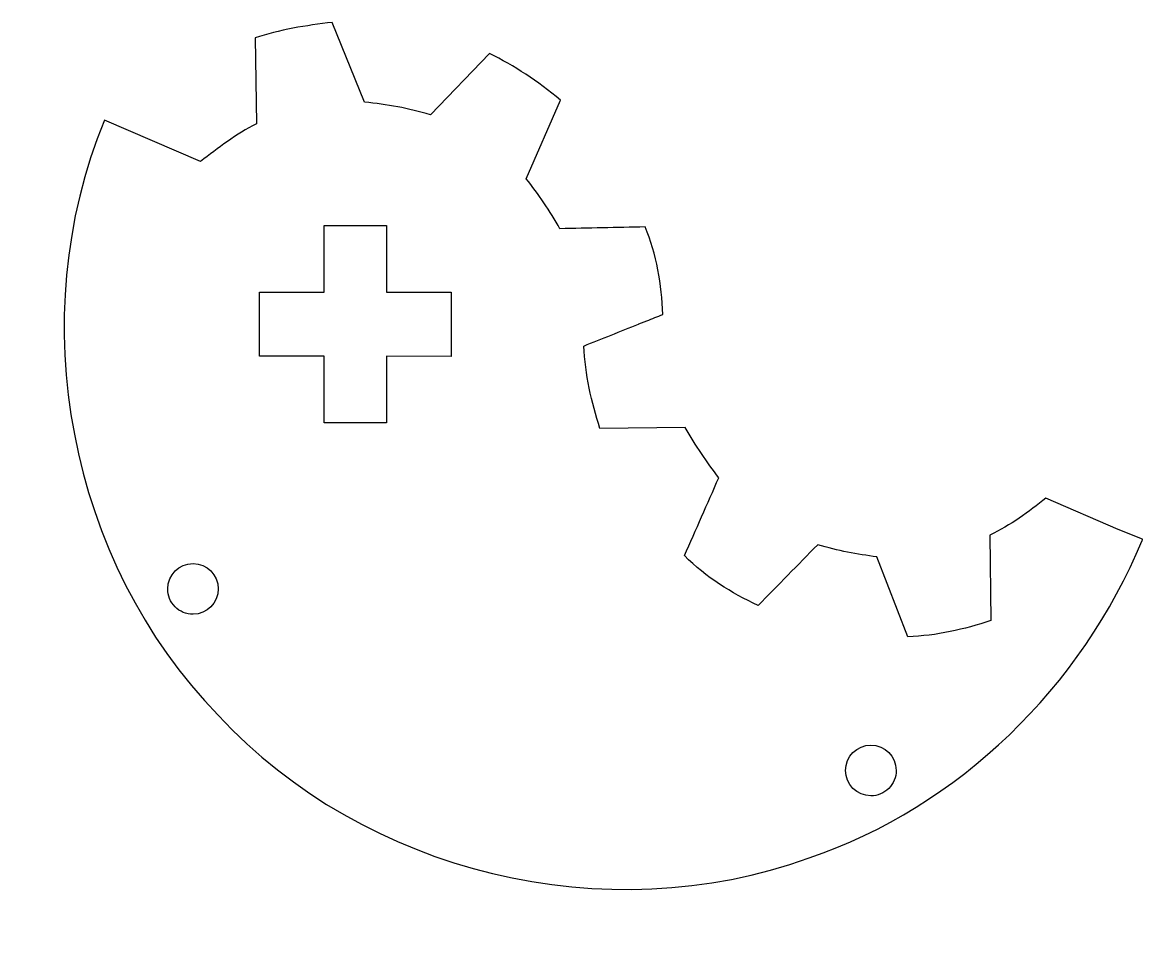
# Model space of a CAD drawing. Header units: millimetres. Extents: x 7.1 to 77.3, y 4.1 to 61.1.
import ezdxf

# ---------------------------------------------------------------- set-up
doc = ezdxf.new("R2010")
doc.units = ezdxf.units.MM
doc.layers.get('0').update_dxf_attribs({"linetype": 'CONTINUOUS'})

msp = doc.modelspace()

# ---------------------------------------------------------------- linework, layer by layer
at = {"color": 7}
for points in [[(28.555369, 56.08791), (26.522929, 61.090192)], [(21.68033, 60.122809), (21.76715, 54.72934)], [(36.386964, 59.135168), (32.676596, 55.296643)], [(38.69535, 51.285518), (40.832171, 56.213899)], [(13.751598, 54.32046), (12.241612, 54.970033)], [(18.270723, 52.373411), (18.268623, 52.373927), (18.26864, 52.371827), (18.26654, 52.372343), (18.266552, 52.370743), (13.748998, 54.31326)], [(45.7569, 42.18745), (46.254544, 42.381753), (46.253044, 42.383253), (46.252044, 42.383252), (46.250444, 42.384252)], [(48.663179, 35.695359), (43.313118, 35.631279)], [(75.81177, 29.294108), (71.288019, 31.27383)], [(67.765237, 28.939089), (67.829827, 23.590578)], [(77.34668, 28.691017), (75.81597, 29.306508)], [(62.617225, 22.577204), (60.6764, 27.579574)]]:
    msp.add_lwpolyline(points, dxfattribs=at)
for points in [[(26.024769, 48.361769), (29.934089, 48.357669), (29.929989, 44.180146), (33.991758, 44.176046), (33.987658, 40.154069), (29.92589, 40.158169), (29.92179, 35.98013), (26.012468, 35.98423), (26.016568, 40.16227), (21.95635, 40.16587), (21.96045, 44.187847), (26.020669, 44.183747)], [(17.791162, 27.169265)], [(60.304329, 15.786496)]]:
    msp.add_lwpolyline(points, close=True, dxfattribs=at)
for points in [[(26.522929, 61.090192), (24.905944, 60.910953), (23.166836, 60.616654), (21.68033, 60.122809)], [(40.832171, 56.213899), (39.405508, 57.429653), (37.941729, 58.373094), (36.386964, 59.135168)], [(32.676596, 55.296643), (31.323752, 55.712517), (29.93938, 55.952193), (28.555369, 56.08791)], [(12.241612, 54.970033), (7.091785, 42.545638), (9.96743, 27.298769), (19.374511, 17.658099)], [(13.748998, 54.31326), (13.749775, 54.31516), (13.751098, 54.31826), (13.751598, 54.32046)], [(21.76715, 54.72934), (20.513538, 54.111679), (19.336139, 53.198298), (18.270723, 52.373411)], [(40.800649, 48.15806), (40.183784, 49.262662), (39.439729, 50.340986), (38.69535, 51.285518)], [(46.150709, 48.267614), (44.371111, 48.223054), (42.581102, 48.194084), (40.800649, 48.15806)], [(47.257101, 42.781127), (47.207561, 44.657023), (46.844778, 46.555223), (46.150709, 48.267614)], [(42.299744, 40.80409), (43.442723, 41.255873), (44.59184, 41.722577), (45.73881, 42.18075)], [(45.73881, 42.18075), (45.74471, 42.18315), (45.75097, 42.18505), (45.7569, 42.18745)], [(46.250444, 42.384252), (46.586027, 42.517492), (46.922083, 42.650487), (47.257101, 42.781127)], [(43.313118, 35.631279), (42.777418, 37.270218), (42.397102, 39.032725), (42.299744, 40.80409)], [(50.76796, 32.544646), (50.021267, 33.534495), (49.314145, 34.552123), (48.663179, 35.695359)], [(48.608402, 27.66174), (49.337725, 29.284784), (50.045624, 30.917785), (50.76796, 32.544646)], [(71.288019, 31.27383), (70.193785, 30.396634), (69.075272, 29.57505), (67.765237, 28.939089)], [(75.81337, 29.298208), (75.81297, 29.297108), (75.81227, 29.295208), (75.81177, 29.294108)], [(75.81597, 29.306508), (75.81497, 29.303908), (75.81437, 29.300808), (75.81337, 29.298208)], [(56.970682, 28.34852), (55.726049, 27.075561), (54.476146, 25.810138), (53.238094, 24.531699)], [(56.427546, 8.713941), (65.868262, 11.918114), (73.53498, 19.46969), (77.31516, 28.614017)], [(60.6764, 27.579574), (59.43937, 27.765625), (58.25376, 27.951454), (56.970682, 28.34852)], [(77.31516, 28.614017), (77.32573, 28.639567), (77.33617, 28.665447), (77.34668, 28.691017)], [(53.238094, 24.531699), (51.536547, 25.345959), (49.995008, 26.276377), (48.608402, 27.66174)], [(16.203144, 25.578148), (16.20332, 26.457024), (16.914279, 27.16937), (17.791162, 27.169265)], [(17.791162, 27.169265), (18.667843, 27.169084), (19.378486, 26.45682), (19.378662, 25.578147)], [(16.668205, 24.452637), (16.370383, 24.751137), (16.203092, 25.156005), (16.203144, 25.578148)], [(19.378662, 25.578147), (19.378771, 24.699272), (18.668044, 23.986694), (17.791162, 23.986513)], [(17.791162, 23.986513), (17.369977, 23.986462), (16.966028, 24.154136), (16.668205, 24.452637)], [(67.829827, 23.590578), (66.156273, 23.035658), (64.414793, 22.637624), (62.617225, 22.577204)], [(19.374511, 17.658099), (28.562924, 7.737524), (43.725641, 4.093516), (56.427546, 8.713941)], [(58.716829, 14.195378), (58.717005, 15.074051), (59.427648, 15.786315), (60.304329, 15.786496)], [(60.304329, 15.786496), (61.181212, 15.786601), (61.89217, 15.074254), (61.892346, 14.195378)], [(60.304329, 12.603744), (59.427447, 12.603925), (58.71672, 13.316503), (58.716829, 14.195378)], [(61.892346, 14.195378), (61.892398, 13.773236), (61.725107, 13.368368), (61.427285, 13.069868)], [(61.427285, 13.069868), (61.129463, 12.771367), (60.725514, 12.603694), (60.304329, 12.603744)]]:
    msp.add_open_spline(points, degree=3, dxfattribs=at)

doc.saveas('drawing.dxf')
